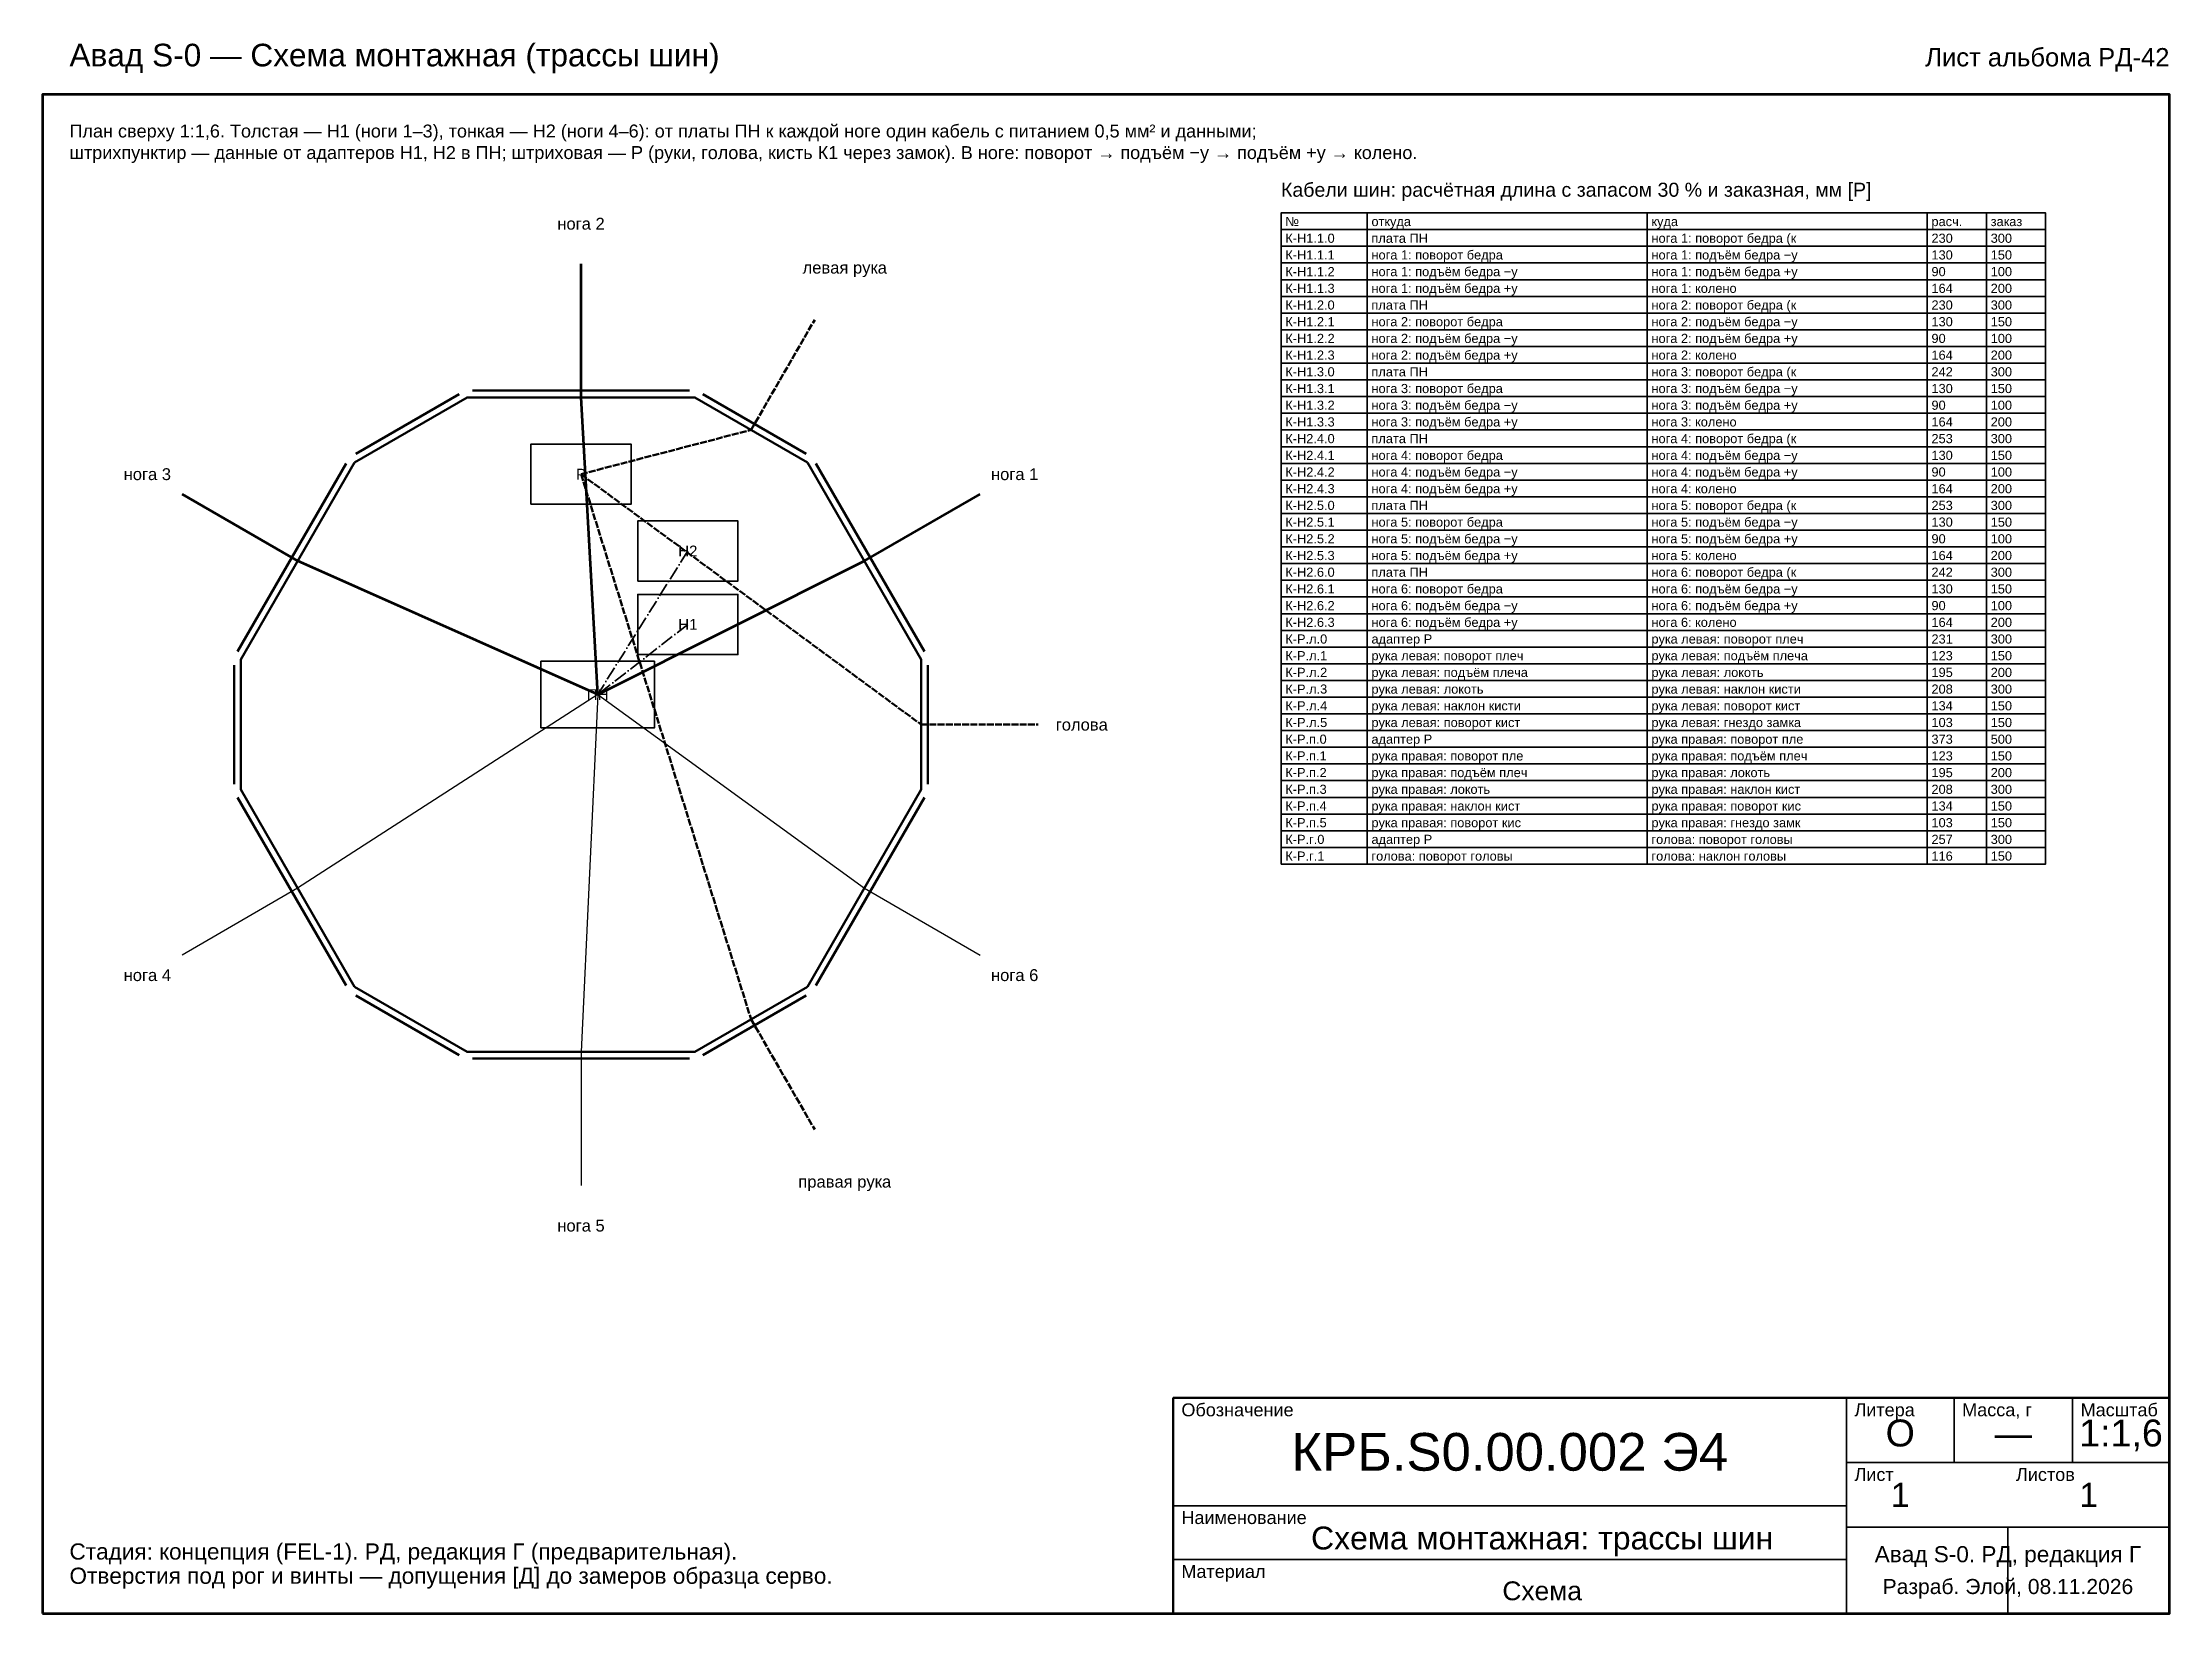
# Model space of a CAD drawing. Header units: millimetres. Extents: x 20 to 415, y 5 to 297.
import ezdxf
from ezdxf.enums import TextEntityAlignment as Align

# ---------------------------------------------------------------- set-up
doc = ezdxf.new("R2010")
doc.units = ezdxf.units.MM
doc.linetypes.add('DASHDOT', pattern=[3.556, 2.54, -0.508, 0, -0.508])
doc.linetypes.add('DASHED', pattern=[1.524, 1.27, -0.254])
for name, color, linetype, lineweight in [('БЕЗОПАСНОСТЬ', 7, 'DASHED', 50), ('КОНТУР', 7, 'Continuous', 50), ('ПИТАНИЕ', 7, 'Continuous', 70), ('РАМКА', 7, 'Continuous', 70), ('СИГНАЛ', 7, 'Continuous', 25), ('ТАБЛИЦА', 7, 'Continuous', 35), ('ТЕКСТ', 7, 'Continuous', 25), ('ШИНА', 7, 'DASHDOT', 35)]:
    doc.layers.add(name, color=color, linetype=linetype, lineweight=lineweight)
doc.styles.add('GOST', font='arial.ttf')

msp = doc.modelspace()

# ---------------------------------------------------------------- linework, layer by layer
at = {"layer": 'БЕЗОПАСНОСТЬ'}
for points in [[(120, 216.5), (151.6, 224.72), (163.4, 245.17)], [(120, 216.5), (151.6, 115.28), (163.4, 94.83)], [(120, 216.5), (183.19, 170), (204.89, 170)]]:
    msp.add_lwpolyline(points, dxfattribs=at)
at = {"layer": 'КОНТУР'}
for p, q in [((77.95, 218.69), (98.85, 230.76)), ((97.37, 231.34), (78.2, 220.26)), ((98.85, 230.76), (141.15, 230.76)), ((140.15, 232), (99.85, 232)), ((141.15, 230.76), (162.05, 218.69)), ((161.8, 220.26), (142.63, 231.34)), ((76.38, 218.45), (56.23, 183.55)), ((56.81, 182.07), (77.95, 218.69)), ((162.05, 218.69), (183.19, 182.07)), ((183.77, 183.55), (163.62, 218.45)), ((56.81, 157.93), (56.81, 182.07)), ((183.19, 182.07), (183.19, 157.93)), ((55.57, 181.07), (55.57, 158.93)), ((184.43, 158.93), (184.43, 181.07)), ((56.23, 156.45), (76.38, 121.55)), ((77.95, 121.31), (56.81, 157.93)), ((183.19, 157.93), (162.05, 121.31)), ((163.62, 121.55), (183.77, 156.45)), ((98.85, 109.24), (77.95, 121.31)), ((78.2, 119.74), (97.37, 108.66)), ((162.05, 121.31), (141.15, 109.24)), ((142.63, 108.66), (161.8, 119.74)), ((141.15, 109.24), (98.85, 109.24)), ((99.85, 108), (140.15, 108))]:
    msp.add_line(p, q, dxfattribs=at)
at = {"layer": 'КОНТУР', "lineweight": 35}
for points in [[(110.7, 210.92), (129.3, 210.92), (129.3, 222.08), (110.7, 222.08), (110.7, 210.92)], [(130.54, 196.66), (149.14, 196.66), (149.14, 207.82), (130.54, 207.82), (130.54, 196.66)], [(130.54, 183.02), (149.14, 183.02), (149.14, 194.18), (130.54, 194.18), (130.54, 183.02)], [(112.56, 169.38), (133.64, 169.38), (133.64, 181.78), (112.56, 181.78), (112.56, 169.38)]]:
    msp.add_lwpolyline(points, dxfattribs=at)
at = {"layer": 'ПИТАНИЕ'}
for points in [[(123.1, 175.58), (120, 230.76), (120, 255.56)], [(123.1, 175.58), (67.38, 200.38), (45.9, 212.78)], [(123.1, 175.58), (172.62, 200.38), (194.1, 212.78)]]:
    msp.add_lwpolyline(points, dxfattribs=at)
at = {"layer": 'РАМКА', "lineweight": 70}
msp.add_lwpolyline([(20, 5), (415, 5), (415, 287), (20, 287), (20, 5)], dxfattribs=at)
at = {"layer": 'СИГНАЛ'}
for points in [[(123.1, 175.58), (67.38, 139.62), (45.9, 127.22)], [(123.1, 175.58), (120, 109.24), (120, 84.44)], [(123.1, 175.58), (172.62, 139.62), (194.1, 127.22)]]:
    msp.add_lwpolyline(points, dxfattribs=at)
at = {"layer": 'ТАБЛИЦА'}
for p, q in [((266, 265), (266, 144.1)), ((318, 265), (318, 144.1)), ((370, 265), (370, 144.1)), ((381, 265), (381, 144.1)), ((250, 261.9), (392, 261.9)), ((250, 258.8), (392, 258.8)), ((250, 255.7), (392, 255.7)), ((250, 252.6), (392, 252.6)), ((250, 249.5), (392, 249.5)), ((250, 246.4), (392, 246.4)), ((250, 243.3), (392, 243.3)), ((250, 240.2), (392, 240.2)), ((250, 237.1), (392, 237.1)), ((250, 234), (392, 234)), ((250, 230.9), (392, 230.9)), ((250, 227.8), (392, 227.8)), ((250, 224.7), (392, 224.7)), ((250, 221.6), (392, 221.6)), ((250, 218.5), (392, 218.5)), ((250, 215.4), (392, 215.4)), ((250, 212.3), (392, 212.3)), ((250, 209.2), (392, 209.2)), ((250, 206.1), (392, 206.1)), ((250, 203), (392, 203)), ((250, 199.9), (392, 199.9)), ((250, 196.8), (392, 196.8)), ((250, 193.7), (392, 193.7)), ((250, 190.6), (392, 190.6)), ((250, 187.5), (392, 187.5)), ((250, 184.4), (392, 184.4)), ((250, 181.3), (392, 181.3)), ((250, 178.2), (392, 178.2)), ((250, 175.1), (392, 175.1)), ((250, 172), (392, 172)), ((250, 168.9), (392, 168.9)), ((250, 165.8), (392, 165.8)), ((250, 162.7), (392, 162.7)), ((250, 159.6), (392, 159.6)), ((250, 156.5), (392, 156.5)), ((250, 153.4), (392, 153.4)), ((250, 150.3), (392, 150.3)), ((250, 147.2), (392, 147.2)), ((355, 5), (355, 45)), ((375, 33), (375, 45)), ((397, 33), (397, 45)), ((355, 33), (415, 33)), ((230, 25), (355, 25)), ((355, 21), (415, 21)), ((385, 5), (385, 21)), ((230, 15), (355, 15))]:
    msp.add_line(p, q, dxfattribs=at)
at = {"layer": 'ТАБЛИЦА', "lineweight": 35}
msp.add_lwpolyline([(250, 144.1), (392, 144.1), (392, 265), (250, 265), (250, 144.1)], dxfattribs=at)
at = {"layer": 'ТАБЛИЦА', "lineweight": 50}
msp.add_lwpolyline([(230, 5), (415, 5), (415, 45), (230, 45), (230, 5)], dxfattribs=at)
at = {"layer": 'ШИНА'}
for points in [[(139.84, 202.24), (123.1, 175.58)], [(139.84, 188.6), (123.1, 175.58)]]:
    msp.add_lwpolyline(points, dxfattribs=at)

# ---------------------------------------------------------------- texts
at = {"layer": 'ТЕКСТ', "style": 'GOST'}
for s, height, p in [('Авад S-0 — Схема монтажная (трассы шин)', 4.2, (25, 292.2)), ('План сверху 1:1,6. Толстая — Н1 (ноги 1–3), тонкая — Н2 (ноги 4–6): от платы ПН к каждой ноге один кабель с питанием 0,5 мм² и данными;', 2.4, (25, 279)), ('штрихпунктир — данные от адаптеров Н1, Н2 в ПН; штриховая — Р (руки, голова, кисть К1 через замок). В ноге: поворот → подъём −y → подъём +y → колено.', 2.4, (25, 275)), ('Кабели шин: расчётная длина с запасом 30 % и заказная, мм [Р]', 2.6, (250, 268)), ('К-Н1.1.0', 1.7, (250.8, 259.45)), ('№', 1.7, (250.8, 262.55)), ('откуда', 1.7, (266.8, 262.55)), ('плата ПН', 1.7, (266.8, 259.45)), ('куда', 1.7, (318.8, 262.55)), ('нога 1: поворот бедра (к', 1.7, (318.8, 259.45)), ('230', 1.7, (370.8, 259.45)), ('расч.', 1.7, (370.8, 262.55)), ('заказ', 1.7, (381.8, 262.55)), ('300', 1.7, (381.8, 259.45)), ('К-Н1.1.1', 1.7, (250.8, 256.35)), ('нога 1: поворот бедра', 1.7, (266.8, 256.35)), ('нога 1: подъём бедра −y', 1.7, (318.8, 256.35)), ('130', 1.7, (370.8, 256.35)), ('150', 1.7, (381.8, 256.35)), ('К-Н1.1.2', 1.7, (250.8, 253.25)), ('нога 1: подъём бедра −y', 1.7, (266.8, 253.25)), ('нога 1: подъём бедра +y', 1.7, (318.8, 253.25)), ('90', 1.7, (370.8, 253.25)), ('100', 1.7, (381.8, 253.25)), ('К-Н1.1.3', 1.7, (250.8, 250.15)), ('нога 1: подъём бедра +y', 1.7, (266.8, 250.15)), ('нога 1: колено', 1.7, (318.8, 250.15)), ('нога 2: поворот бедра (к', 1.7, (318.8, 247.05)), ('164', 1.7, (370.8, 250.15)), ('200', 1.7, (381.8, 250.15)), ('К-Н1.2.0', 1.7, (250.8, 247.05)), ('К-Н1.2.1', 1.7, (250.8, 243.95)), ('плата ПН', 1.7, (266.8, 247.05)), ('нога 2: поворот бедра', 1.7, (266.8, 243.95)), ('нога 2: подъём бедра −y', 1.7, (318.8, 243.95)), ('230', 1.7, (370.8, 247.05)), ('130', 1.7, (370.8, 243.95)), ('300', 1.7, (381.8, 247.05)), ('150', 1.7, (381.8, 243.95)), ('К-Н1.2.2', 1.7, (250.8, 240.85)), ('нога 2: подъём бедра −y', 1.7, (266.8, 240.85)), ('нога 2: подъём бедра +y', 1.7, (318.8, 240.85)), ('90', 1.7, (370.8, 240.85)), ('100', 1.7, (381.8, 240.85)), ('К-Н1.2.3', 1.7, (250.8, 237.75)), ('нога 2: подъём бедра +y', 1.7, (266.8, 237.75)), ('нога 2: колено', 1.7, (318.8, 237.75)), ('164', 1.7, (370.8, 237.75)), ('200', 1.7, (381.8, 237.75)), ('К-Н1.3.0', 1.7, (250.8, 234.65)), ('К-Н1.3.1', 1.7, (250.8, 231.55)), ('плата ПН', 1.7, (266.8, 234.65)), ('нога 3: поворот бедра', 1.7, (266.8, 231.55)), ('нога 3: поворот бедра (к', 1.7, (318.8, 234.65)), ('нога 3: подъём бедра −y', 1.7, (318.8, 231.55)), ('242', 1.7, (370.8, 234.65)), ('130', 1.7, (370.8, 231.55)), ('300', 1.7, (381.8, 234.65)), ('150', 1.7, (381.8, 231.55)), ('К-Н1.3.2', 1.7, (250.8, 228.45)), ('нога 3: подъём бедра −y', 1.7, (266.8, 228.45)), ('нога 3: подъём бедра +y', 1.7, (318.8, 228.45)), ('90', 1.7, (370.8, 228.45)), ('100', 1.7, (381.8, 228.45)), ('К-Н1.3.3', 1.7, (250.8, 225.35)), ('нога 3: подъём бедра +y', 1.7, (266.8, 225.35)), ('нога 3: колено', 1.7, (318.8, 225.35)), ('164', 1.7, (370.8, 225.35)), ('200', 1.7, (381.8, 225.35)), ('К-Н2.4.0', 1.7, (250.8, 222.25)), ('плата ПН', 1.7, (266.8, 222.25)), ('нога 4: поворот бедра (к', 1.7, (318.8, 222.25)), ('253', 1.7, (370.8, 222.25)), ('300', 1.7, (381.8, 222.25)), ('К-Н2.4.1', 1.7, (250.8, 219.15)), ('К-Н2.4.2', 1.7, (250.8, 216.05)), ('нога 4: поворот бедра', 1.7, (266.8, 219.15)), ('нога 4: подъём бедра −y', 1.7, (266.8, 216.05)), ('нога 4: подъём бедра −y', 1.7, (318.8, 219.15)), ('нога 4: подъём бедра +y', 1.7, (318.8, 216.05)), ('90', 1.7, (370.8, 216.05)), ('130', 1.7, (370.8, 219.15)), ('150', 1.7, (381.8, 219.15)), ('100', 1.7, (381.8, 216.05)), ('К-Н2.4.3', 1.7, (250.8, 212.95)), ('нога 4: подъём бедра +y', 1.7, (266.8, 212.95)), ('нога 4: колено', 1.7, (318.8, 212.95)), ('164', 1.7, (370.8, 212.95)), ('200', 1.7, (381.8, 212.95)), ('К-Н2.5.0', 1.7, (250.8, 209.85)), ('плата ПН', 1.7, (266.8, 209.85)), ('нога 5: поворот бедра (к', 1.7, (318.8, 209.85)), ('253', 1.7, (370.8, 209.85)), ('300', 1.7, (381.8, 209.85)), ('К-Н2.5.1', 1.7, (250.8, 206.75)), ('нога 5: поворот бедра', 1.7, (266.8, 206.75)), ('нога 5: подъём бедра −y', 1.7, (266.8, 203.65)), ('нога 5: подъём бедра −y', 1.7, (318.8, 206.75)), ('нога 5: подъём бедра +y', 1.7, (318.8, 203.65)), ('130', 1.7, (370.8, 206.75)), ('150', 1.7, (381.8, 206.75)), ('К-Н2.5.2', 1.7, (250.8, 203.65)), ('К-Н2.5.3', 1.7, (250.8, 200.55)), ('нога 5: подъём бедра +y', 1.7, (266.8, 200.55)), ('нога 5: колено', 1.7, (318.8, 200.55)), ('90', 1.7, (370.8, 203.65)), ('164', 1.7, (370.8, 200.55)), ('200', 1.7, (381.8, 200.55)), ('100', 1.7, (381.8, 203.65)), ('К-Н2.6.0', 1.7, (250.8, 197.45)), ('плата ПН', 1.7, (266.8, 197.45)), ('нога 6: поворот бедра (к', 1.7, (318.8, 197.45)), ('242', 1.7, (370.8, 197.45)), ('300', 1.7, (381.8, 197.45)), ('К-Н2.6.1', 1.7, (250.8, 194.35)), ('нога 6: поворот бедра', 1.7, (266.8, 194.35)), ('нога 6: подъём бедра −y', 1.7, (318.8, 194.35)), ('130', 1.7, (370.8, 194.35)), ('150', 1.7, (381.8, 194.35)), ('К-Н2.6.2', 1.7, (250.8, 191.25)), ('К-Н2.6.3', 1.7, (250.8, 188.15)), ('нога 6: подъём бедра −y', 1.7, (266.8, 191.25)), ('нога 6: подъём бедра +y', 1.7, (266.8, 188.15)), ('нога 6: подъём бедра +y', 1.7, (318.8, 191.25)), ('нога 6: колено', 1.7, (318.8, 188.15)), ('90', 1.7, (370.8, 191.25)), ('164', 1.7, (370.8, 188.15)), ('200', 1.7, (381.8, 188.15)), ('100', 1.7, (381.8, 191.25)), ('К-Р.л.0', 1.7, (250.8, 185.05)), ('адаптер Р', 1.7, (266.8, 185.05)), ('рука левая: поворот плеч', 1.7, (318.8, 185.05)), ('231', 1.7, (370.8, 185.05)), ('300', 1.7, (381.8, 185.05)), ('К-Р.л.1', 1.7, (250.8, 181.95)), ('рука левая: поворот плеч', 1.7, (266.8, 181.95)), ('рука левая: подъём плеча', 1.7, (318.8, 181.95)), ('123', 1.7, (370.8, 181.95)), ('150', 1.7, (381.8, 181.95)), ('К-Р.л.2', 1.7, (250.8, 178.85)), ('рука левая: подъём плеча', 1.7, (266.8, 178.85)), ('рука левая: локоть', 1.7, (318.8, 178.85)), ('195', 1.7, (370.8, 178.85)), ('200', 1.7, (381.8, 178.85)), ('К-Р.л.3', 1.7, (250.8, 175.75)), ('К-Р.л.4', 1.7, (250.8, 172.65)), ('рука левая: локоть', 1.7, (266.8, 175.75)), ('рука левая: наклон кисти', 1.7, (266.8, 172.65)), ('рука левая: наклон кисти', 1.7, (318.8, 175.75)), ('рука левая: поворот кист', 1.7, (318.8, 172.65)), ('208', 1.7, (370.8, 175.75)), ('134', 1.7, (370.8, 172.65)), ('300', 1.7, (381.8, 175.75)), ('150', 1.7, (381.8, 172.65)), ('К-Р.л.5', 1.7, (250.8, 169.55)), ('рука левая: поворот кист', 1.7, (266.8, 169.55)), ('рука левая: гнездо замка', 1.7, (318.8, 169.55)), ('103', 1.7, (370.8, 169.55)), ('150', 1.7, (381.8, 169.55)), ('К-Р.п.0', 1.7, (250.8, 166.45)), ('адаптер Р', 1.7, (266.8, 166.45)), ('рука правая: поворот пле', 1.7, (318.8, 166.45)), ('373', 1.7, (370.8, 166.45)), ('500', 1.7, (381.8, 166.45)), ('К-Р.п.1', 1.7, (250.8, 163.35)), ('К-Р.п.2', 1.7, (250.8, 160.25)), ('рука правая: поворот пле', 1.7, (266.8, 163.35)), ('рука правая: подъём плеч', 1.7, (318.8, 163.35)), ('123', 1.7, (370.8, 163.35)), ('195', 1.7, (370.8, 160.25)), ('200', 1.7, (381.8, 160.25)), ('150', 1.7, (381.8, 163.35)), ('К-Р.п.3', 1.7, (250.8, 157.15)), ('рука правая: подъём плеч', 1.7, (266.8, 160.25)), ('рука правая: локоть', 1.7, (266.8, 157.15)), ('рука правая: локоть', 1.7, (318.8, 160.25)), ('рука правая: наклон кист', 1.7, (318.8, 157.15)), ('208', 1.7, (370.8, 157.15)), ('300', 1.7, (381.8, 157.15)), ('К-Р.п.4', 1.7, (250.8, 154.05)), ('рука правая: наклон кист', 1.7, (266.8, 154.05)), ('рука правая: поворот кис', 1.7, (318.8, 154.05)), ('134', 1.7, (370.8, 154.05)), ('150', 1.7, (381.8, 154.05)), ('К-Р.п.5', 1.7, (250.8, 150.95)), ('рука правая: поворот кис', 1.7, (266.8, 150.95)), ('рука правая: гнездо замк', 1.7, (318.8, 150.95)), ('103', 1.7, (370.8, 150.95)), ('150', 1.7, (381.8, 150.95)), ('К-Р.г.0', 1.7, (250.8, 147.85)), ('К-Р.г.1', 1.7, (250.8, 144.75)), ('адаптер Р', 1.7, (266.8, 147.85)), ('голова: поворот головы', 1.7, (318.8, 147.85)), ('257', 1.7, (370.8, 147.85)), ('116', 1.7, (370.8, 144.75)), ('300', 1.7, (381.8, 147.85)), ('150', 1.7, (381.8, 144.75)), ('голова: поворот головы', 1.7, (266.8, 144.75)), ('голова: наклон головы', 1.7, (318.8, 144.75)), ('Обозначение', 2.4, (231.5, 41.6)), ('Литера', 2.4, (356.5, 41.6)), ('Масса, г', 2.4, (376.5, 41.6)), ('Масштаб', 2.4, (398.5, 41.6)), ('Лист', 2.4, (356.5, 29.6)), ('Листов', 2.4, (386.5, 29.6)), ('Наименование', 2.4, (231.5, 21.6)), ('Стадия: концепция (FEL-1). РД, редакция Г (предварительная).', 3, (25, 15)), ('Отверстия под рог и винты — допущения [Д] до замеров образца серво.', 3, (25, 10.5)), ('Материал', 2.4, (231.5, 11.6))]:
    msp.add_text(s, height=height, dxfattribs=at).set_placement(p)
msp.add_text('Лист альбома РД-42', height=3.4, dxfattribs=at).set_placement((415, 292.2), align=Align.RIGHT)
for s, height, p in [('нога 2', 2.2, (120, 263)), ('левая рука', 2.2, (168.98, 254.84)), ('нога 3', 2.2, (39.46, 216.5)), ('Р', 2, (120, 216.5)), ('нога 1', 2.2, (200.54, 216.5)), ('Н2', 2, (139.84, 202.24)), ('Н1', 2, (139.84, 188.6)), ('ПН', 2, (123.1, 175.58)), ('голова', 2.2, (213, 170)), ('нога 4', 2.2, (39.46, 123.5)), ('нога 6', 2.2, (200.54, 123.5)), ('правая рука', 2.2, (168.98, 85.16)), ('нога 5', 2.2, (120, 77)), ('О', 5, (365, 38.5)), ('1:1,6', 5, (406, 38.5)), ('КРБ.S0.00.002 Э4', 7, (292.5, 35)), ('—', 5, (386, 38.5)), ('1', 4.5, (365, 27)), ('1', 4.5, (400, 27)), ('Схема монтажная: трассы шин', 4.2484, (298.5, 19)), ('Авад S-0. РД, редакция Г', 3, (385, 16)), ('Схема', 3.5, (298.5, 9.2)), ('Разраб. Элой, 08.11.2026', 2.8, (385, 10))]:
    msp.add_text(s, height=height, dxfattribs=at).set_placement(p, align=Align.MIDDLE_CENTER)

doc.saveas('drawing.dxf')
